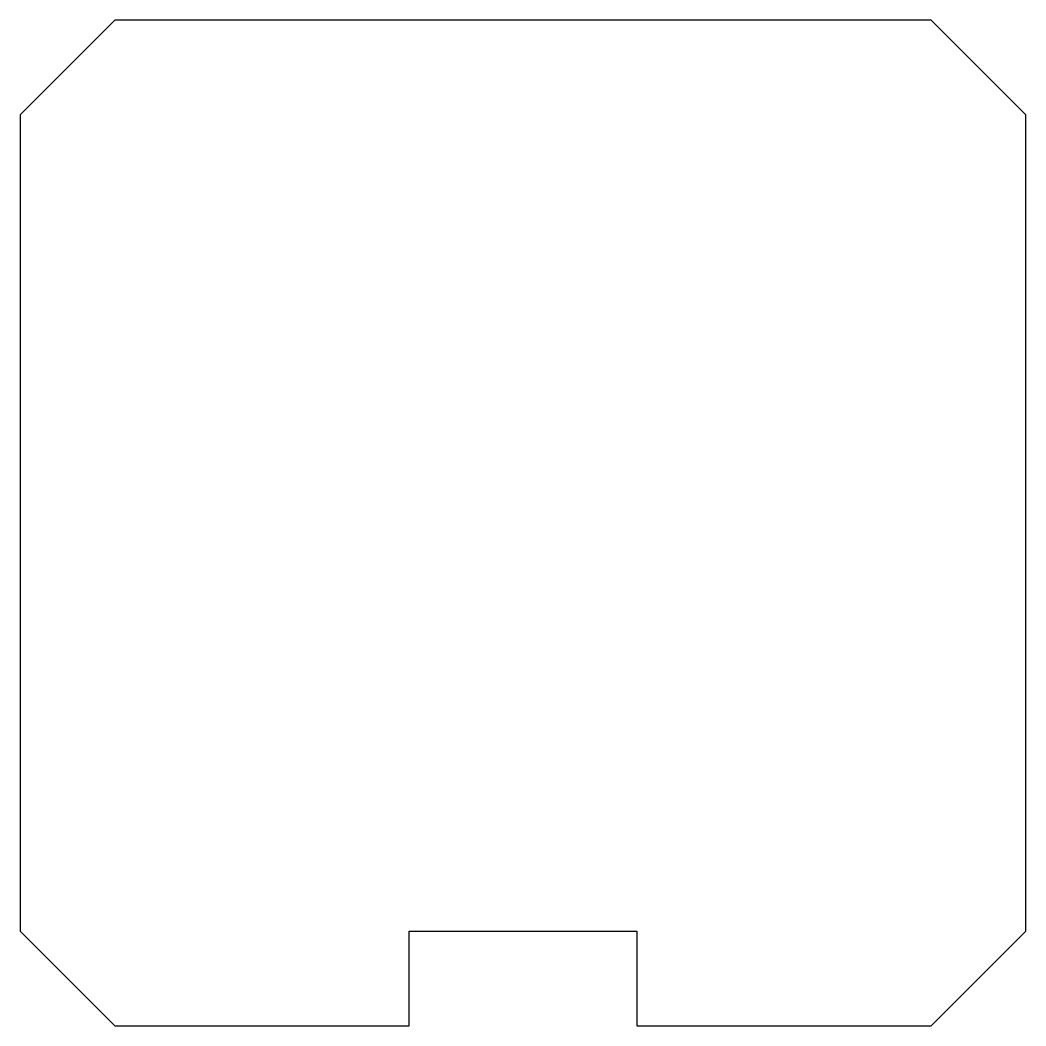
# Model space of a CAD drawing. Header units: millimetres. Extents: x 0 to 53, y 0 to 53.
import ezdxf

# ---------------------------------------------------------------- set-up
doc = ezdxf.new("R2010")
doc.units = ezdxf.units.MM
doc.layers.add('CUT', color=7, linetype='CONTINUOUS')

msp = doc.modelspace()

# ---------------------------------------------------------------- linework, layer by layer
at = {"layer": 'CUT'}
for p, q in [((5, 53), (0, 48)), ((48, 53), (5, 53)), ((53, 48), (48, 53)), ((0, 48), (0, 5)), ((53, 5), (53, 48)), ((0, 5), (5, 0)), ((20.5, 0), (20.5, 5)), ((20.5, 5), (32.5, 5)), ((32.5, 5), (32.5, 0)), ((48, 0), (53, 5)), ((5, 0), (20.5, 0)), ((32.5, 0), (48, 0))]:
    msp.add_line(p, q, dxfattribs=at)

doc.saveas('drawing.dxf')
